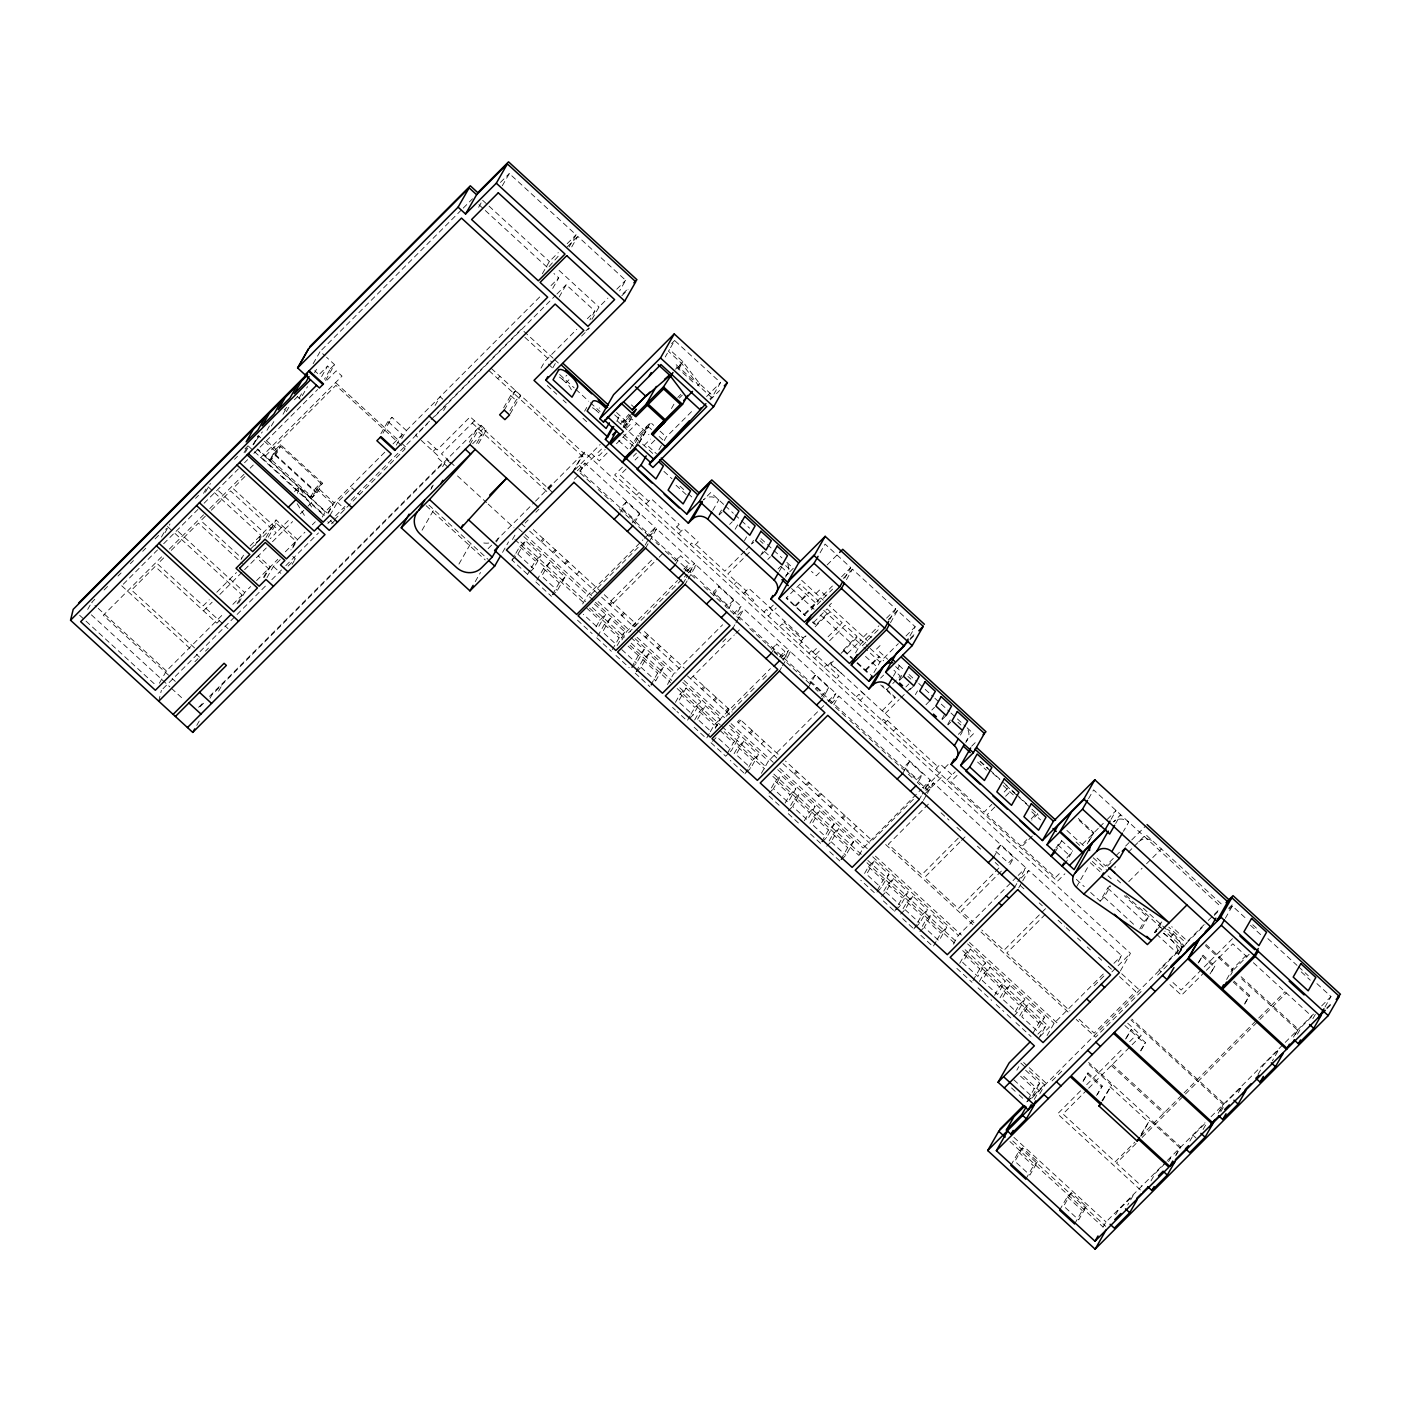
<?xml version="1.0" encoding="UTF-8"?>
<svg xmlns="http://www.w3.org/2000/svg" width="1411" height="1411" viewBox="0 0 1411 1411"><rect width="100%" height="100%" fill="white"/><g stroke="black" fill="none" stroke-linecap="round" stroke-linejoin="round"><path stroke-width="0.75" stroke-dasharray="5 3.75" d="M158.737 701.196L161.383 690.314M297.492 493.286L299.079 486.971L310.367 497.325L315.464 492.227L275.427 455.488L270.083 461.044M87.676 609.429L90.692 604.173M161.418 537.044L166.445 528.278M164.981 532.741L169.99 523.975M203.554 493.339L207.576 486.319L212.408 490.763M205.442 492.192L210.451 483.426M244.015 452.79L248.036 445.788L252.904 450.25M245.373 452.314L249.535 445.047M253.01 444.677L258.213 435.576L262.94 439.915M253.469 444.818L258.478 436.052M256.326 440.214L262.34 431.872M266.996 430.302L271.124 423.071M271.318 425.963L274.422 420.549M283.029 414.234L287.156 407.021L284.228 409.948M313.154 363.703L320.191 351.427L324.971 355.837M286.31 411.695L289.414 406.297M299.061 398.167L302.148 392.752M314.547 372.804L316.558 369.294M302.342 395.644L307.51 386.614M311.055 498.665L316.999 492.704L322.466 483.162L280.524 444.659L275.868 449.333L270.401 458.892L312.342 497.377L320.667 483.126L280.63 446.387L275.551 451.485L270.348 460.586L257.737 449.015M269.113 460.162L275.057 454.219L280.524 444.659M275.163 455.947L280.63 446.387M321.585 376.578L327.599 366.066L330.474 368.694L324.459 379.224M325.518 380.406L334.548 364.62L326.576 357.3M159.355 683.241L166.392 670.966L223.591 613.662M241.052 559.514L244.068 554.258M254.827 545.74L260.841 535.21L214.031 492.245M258.707 541.083L263.734 532.317L276.08 519.953L297.492 539.619L291.477 550.131M266.044 537.485L276.08 519.953M268.302 537.221L276.344 523.199L295.922 541.189L290.913 549.955M237.119 603.837L242.145 595.072L173.941 532.476M238.653 603.044L244.685 592.532L250.647 586.553M263.487 577.434L268.496 568.668L256.255 557.433M264.192 577.469L270.224 566.94L258.16 555.881M310.367 497.325L315.57 488.224L320.667 483.126M311.637 496.055L310.103 497.783M478.629 207.276L481.627 202.002M267.014 577.575L273.381 566.481L280.63 559.215M502.281 185.793L509.318 173.535L576.058 234.79L569.039 247.066M209.992 698.269L212.003 694.759L480.992 425.258L486.248 430.108L477.218 445.876M196.746 725.377L199.762 720.121M218.582 691.143L222.603 684.141M292.165 564.347L294.282 560.661M322.255 517.043L325.271 511.787L332.908 504.133L315.57 488.224M327.881 512.899L332.908 504.133M328.146 513.392L334.178 502.863L385.274 451.679M329.998 515.262L337.423 502.316L351.921 487.783L359.399 494.644M380.899 433.706L387.937 421.43L391.993 417.356L406.368 430.549L401.341 439.315M382.963 433.142L391.993 417.356M396.262 445.135L402.294 434.623L387.937 421.43M435.099 405.486L440.126 396.72L444.606 400.83M443.583 410.583L447.604 403.564M542.353 273.787L549.373 261.511L558.28 252.604M549.091 266.608L559.991 254.192M442.613 466.706L446.634 459.686L450.585 463.319M430.761 489.441L434.782 482.421M571.755 246.89L577.787 236.378L625.655 280.313L619.641 290.842M552.689 288.426L558.721 277.896L553.923 273.505M469.299 442.207L476.318 429.949L481.592 434.782L475.56 445.294M469.951 444.553L480.992 425.258M422.065 530.219L434.729 508.119M559.162 297.033L566.181 284.757L594.913 311.125L589.886 319.891M503.656 407.797L510.676 395.521L515.35 390.847L520.606 395.68L509.565 414.957M504.291 410.125L515.35 390.847M509.918 410.866L515.95 400.354L520.606 395.68M541.013 368.112L545.034 361.093L576.782 329.292M552.812 367.865L555.828 362.609M591.95 319.327L598.987 307.051L607.876 298.144M458.928 564.065L470.533 543.799M496.39 541.93L498.506 538.244A17.955 16.421 29.8 0 1 495.085 540.924M475.225 581.667L480.498 572.46M502.563 552.371L508.595 541.842M584.613 411.183L586.764 407.409M512.44 539.478L516.461 532.476M515.862 553.341L519.707 546.621L525.562 540.748L541.171 555.087L533.464 568.527L527.608 574.4L511.999 560.061L514.892 555.017M511.999 560.061L517.855 554.206L525.562 540.748M572.284 472.544L583.325 453.248M573.395 471.433L584.436 452.155L1130.458 953.342L1119.399 972.62M579.956 471.838L584.983 463.073L655.215 527.538L650.206 536.303M527.608 574.4L530.501 569.356M531.471 567.663L535.316 560.943L541.171 555.087M616.783 421.236L618.794 417.727L615.619 414.816M620.54 423.9L629.041 414.146M632.939 412.453L621.687 424.958L616.413 420.108L618.794 417.727M623.309 426.193L629.659 415.099M624.473 427.233L630.823 416.157M536.833 580.291L543.57 568.527L549.426 562.654L565.035 576.976L557.327 590.433L552.936 594.842M665.234 356.965L667.403 353.191M670.56 347.67L674.652 340.51L720.51 382.593L711.85 397.726L698.445 385.415L681.883 363.597L668.479 351.286L669.537 349.452L682.942 361.763L699.503 383.58L712.908 395.891L709.927 398.872M625.567 427.709L631.916 416.615M549.426 562.654L541.718 576.111L557.327 590.433M630.117 448.716L637.79 435.329L650.612 422.489L653.752 425.364M639.007 443.407L648.531 426.775L638.954 436.369L633.292 446.264L619.288 433.424M678.638 369.259L682.942 361.763L675.516 369.206M635.744 446.052L647.384 425.716L651.565 429.561M638.971 442.825L650.612 422.489M552.442 594.613L559.179 582.849L565.035 576.976M671.442 408.537L674.617 402.999M620.558 512.105L626.431 501.857L639.606 513.939L634.703 522.493M658.902 449.844L663.135 442.454M664.193 440.602L666.309 436.899L694.194 408.978M698.445 385.415L699.503 383.58L696.523 386.561M582.672 603.961L587.699 595.195L642.94 539.849M632.216 522.811L639.606 513.939M595.989 626.907L599.851 620.17L605.707 614.314L593.96 603.538M605.707 614.314L597.999 627.772L583.325 614.296M645.18 545.069L649.201 538.067M645.568 548.103L648.584 542.847M649.589 541.101L656.609 528.825L694.459 563.553L686.434 577.593M597.682 636.132L604.419 624.367L610.275 618.512L624.95 631.987L617.242 645.427L602.568 631.952L610.275 618.512M612.356 649.607L619.094 637.843L624.95 631.987M621.916 639.977L626.943 631.211L677.58 580.468M675.234 564.911L680.508 555.687L689.238 563.695L683.947 572.919M712.767 510.429L718.781 499.9A11.165 10.212 29.8 0 0 705.482 498.259M631.599 667.28L638.336 655.515L644.192 649.642L630.982 637.525M718.993 514.38L723.279 506.919M632.093 667.491L636.484 663.099L644.192 649.642M683.418 582.849L685.429 579.339M685.111 584.419L687.122 580.909M688.127 579.145L696.17 565.123L741.04 606.307L736.013 615.073M636.167 671.477L642.905 659.695L648.76 653.84L663.435 667.315L655.745 680.772L651.353 685.164M636.661 671.689L641.053 667.297L648.76 653.84M735.166 529.231L739.452 521.753M650.841 684.952L657.597 673.17L663.435 667.315M744.461 540.589L746.595 536.85M713.913 595.177L718.816 586.588L733.579 600.134L728.658 608.723M667.491 684.476L673.506 673.964L722.626 624.773M751.34 544.064L753.492 540.342M675.41 702.361L680.225 693.947L686.063 688.074L700.756 701.549L693.048 715.007L688.656 719.416M760.635 555.44L762.769 551.701M686.063 688.074L678.374 701.532L693.048 715.007M732.856 628.23L734.866 624.738M735.872 622.974L743.914 608.952L788.82 650.189L783.07 660.242M690.085 715.836L687.192 720.88L676.91 711.444M691.037 714.142L694.9 707.422L700.756 701.549M779.225 571.42L782.223 566.164M694.653 720.016L699.468 711.62L705.324 705.747L719.998 719.222L715.183 727.635M697.616 719.204L705.324 705.747M785.539 577.081L787.55 573.571M709.327 733.491L706.435 738.535L691.76 725.06M710.297 731.815L714.142 725.095L719.998 719.222M715.289 728.358L721.303 717.829L770.406 668.638M820.056 552.83L825.082 544.064L850.745 567.61L844.713 578.14M771.394 653.17L776.667 643.945L784.851 651.459L781.676 656.979M727.617 752.839L733.385 742.75L739.241 736.895L728.976 727.459M811.519 609.905L815.54 602.885L796.298 585.212M711.003 742.733L725.695 756.208L731.533 750.352L739.241 736.895M779.489 671.036L781.5 667.526M782.505 665.78L790.548 651.759L835.929 693.418L830.903 702.184M734.108 753.668L737.953 746.948L743.809 741.075L758.483 754.55L750.793 768.007L744.937 773.881L730.263 760.406M743.809 741.075L736.101 754.532L750.793 768.007M846.441 579.709L852.473 569.197L895.756 608.935L889.724 619.447M744.937 773.881L747.83 768.836M748.782 767.143L752.645 760.423L758.483 754.55M808.45 687.192L815.311 675.216L828.839 687.651L821.978 699.609M761.376 773.334L768.413 761.076L826.723 702.643M821.449 696.505L828.839 687.651M771.411 787.92L775.274 781.2L781.112 775.327L795.804 788.802L788.096 802.259L773.422 788.784L781.112 775.327M855.525 652.958L860.551 644.192L878.912 625.796M833.778 704.83L838.804 696.064L930.343 780.089L922.318 794.111M785.133 803.071L789.948 794.658L795.804 788.802M890.447 622.78L897.467 610.504L915.192 626.766L909.16 637.296M790.654 805.593L794.516 798.855L800.372 793L815.047 806.475L807.339 819.914L792.665 806.439L800.372 793M873.956 672.553L879.988 662.041L898.348 643.645M804.376 820.743L809.191 812.33L815.047 806.475M893.357 676.186L899.389 665.675A11.165 10.212 29.8 0 0 898.243 664.775M809.914 823.248L813.759 816.528L819.615 810.655L834.289 824.13L826.581 837.587L822.19 841.979M819.615 810.655L811.907 824.112L826.581 837.587M899.213 679.802L903.481 672.324M821.696 841.767L828.433 830.003L834.289 824.13M829.157 840.921L833.001 834.201L838.857 828.328L853.532 841.803L845.842 855.26L841.45 859.652M826.758 846.177L831.15 841.785L838.857 828.328M915.386 694.635L917.52 690.914M840.938 859.44L847.694 847.658L853.532 841.803M902.599 773.616L909.442 761.64L922.759 773.845L917.855 782.399M859.193 855.101L863.215 848.082L921.189 789.349M941.913 718.993L946.181 711.532M947.733 724.337L950.943 718.728M864.573 873.427L868.435 866.707L874.273 860.833L888.965 874.309L881.258 887.766L875.402 893.639L860.728 880.164M874.273 860.833L866.583 874.291L881.258 887.766M919.302 799.367L921.312 795.857M960.432 735.096L962.443 731.586M923.358 800.425L926.374 795.151M927.38 793.405L933.394 782.893L1025.85 867.747L1017.825 881.769M877.325 890.27L883.11 880.182L888.965 874.309M965.759 742.503L967.752 738.994M883.815 891.099L887.678 884.38L893.533 878.506L908.208 891.981L900.5 905.439L894.645 911.294L881.434 899.177M881.434 896.355L885.826 891.964L893.533 878.506M894.645 911.294L897.537 906.25M898.507 904.574L902.352 897.855L908.208 891.981M903.075 908.772L906.92 902.035L912.776 896.179L927.45 909.654L919.743 923.094L913.905 928.967L900.694 916.833M900.677 914.028L905.068 909.636L912.776 896.179M913.905 928.967L916.78 923.923M917.75 922.247L921.595 915.51L927.45 909.654M922.283 926.392L926.127 919.672L931.983 913.799L946.71 927.309L939.003 940.767L924.276 927.256L931.983 913.799M936.04 941.596L933.147 946.64L919.901 934.47M936.992 939.902L940.855 933.182L946.71 927.309M993.679 857.218L1000.54 845.242L1013.892 857.5L1008.988 866.037M953.307 944.171L958.334 935.405L1016.643 876.972M959.727 963.325L964.542 954.93L970.398 949.056L985.566 962.99L977.858 976.447L962.69 962.514L970.398 949.056M1014.809 887.043L1016.82 883.533M1018.689 887.925L1021.705 882.651M1022.71 880.905L1028.725 870.393L1121.604 955.653L1116.595 964.418M972.973 980.627L979.71 968.863L985.566 962.99M979.41 981.403L984.225 972.99L990.081 967.135L1005.249 981.068L997.559 994.526L982.373 980.592L990.081 967.135M1055.816 847.993L1061.689 840.709L1072.677 850.798L1066.099 862.297M1055.111 852.209L1061.689 840.709M1088.569 798.644L1093.596 789.878L1220.303 906.179M1066.804 858.082L1072.677 850.798M994.596 995.337L999.411 986.924L1005.249 981.068M1087.246 843.901L1093.278 833.39L1077.193 818.627M1088.851 841.556L1093.86 832.79L1077.792 818.045M1000.064 997.789L1003.909 991.069L1009.765 985.195L1024.95 999.129L1017.243 1012.587L1011.387 1018.46L1005.32 1012.886M1009.765 985.195L1002.057 998.653L1017.243 1012.587M1111.074 819.297L1116.083 810.531L1105.713 820.92M1076.311 887.219L1088.975 865.102M1115.66 823.513L1120.687 814.747L1113.561 821.89A10.971 10.036 29.8 0 1 1128.729 822.137L1123.456 831.344M1015.232 1011.722L1019.095 1005.002L1024.95 999.129M1019.747 1015.867L1023.61 1009.147L1029.448 1003.274L1044.634 1017.208L1036.926 1030.665L1021.758 1016.731L1029.448 1003.274M1090.615 892.457L1100.121 901.188L1107.635 888.083L1111.621 884.08M1100.121 901.188L1104.107 897.184L1110.545 885.949M1032.993 1033.152L1038.778 1023.063L1044.634 1017.208M1016.837 1070.155L1018.848 1066.645M1038.39 1038.849L1045.428 1026.573L962.672 950.626M1047.068 1035.568L1054.088 1023.292L1104.725 972.549M1027.79 1099.998L1034.228 1088.728L1039.748 1083.207L1023.063 1067.898M1026.714 1101.868L1032.094 1096.576L1039.748 1083.207M1034.263 1099.398L1039.272 1090.632L1023.398 1076.064M1039.766 1093.878L1044.793 1085.112L1027.243 1068.991M1139.806 929.038L1144.109 921.559L1148.095 917.556L1124.302 895.72M1141.658 928.791L1148.095 917.556M1010.823 1165.38L1018.477 1152.011L1022.552 1147.937L1037.526 1161.694L1029.871 1175.063L1014.897 1161.306L1022.552 1147.937M1155.38 932.054A15.151 5.961 44.9 0 0 1154.868 932.671L1158.449 925.299L1162.435 921.295L1156.42 931.807M1025.797 1179.137L1033.452 1165.768L1037.526 1161.694M1083.207 1080.667L1088.004 1072.924L1102.273 1086.029L1097.335 1094.636M1083.066 1081.532L1088.004 1072.924M1125.484 1039.043L1131.269 1029.554L1145.538 1042.658L1140.599 1051.301M1126.331 1038.196L1131.269 1029.554M1096.488 1095.5L1102.273 1086.029M1156.491 934.153L1178.379 954.259L1182.383 947.257L1164.833 931.154M1178.379 954.259L1186.369 943.271L1168.819 927.15M1101.991 1100.739L1111.568 1085.165L1087.652 1063.224M1102.52 1100.95L1111.568 1085.165M1140.741 1050.419L1145.538 1042.658M1198.115 963.007L1202.966 955.176L1214.871 966.112L1210.867 973.079M1198.962 962.161L1202.966 955.176M1225.33 918.279L1232.367 906.021L1246.477 918.967M1059.608 1210.179L1067.28 1196.81L1071.337 1192.736L1086.329 1206.476L1078.674 1219.862L1063.682 1206.105L1071.337 1192.736M1210.021 973.943L1214.871 966.112M1074.6 1223.937L1082.255 1210.567L1086.329 1206.476M1226.618 979.481L1232.65 968.969L1246.636 954.947M1230.586 975.107L1232.597 971.597M1141.199 1134.074L1149.771 1120.246L1179.913 1147.901L1175.892 1154.921M1140.741 1136.031L1149.771 1120.246M1103.014 1227.2L1106.03 1221.926L1166.068 1161.782M1115.572 1214.73L1117.759 1210.903L1133.156 1195.487L1127.689 1205.029M1244.819 1003.239L1249.635 995.443L1234.025 981.121M1244.661 1004.121L1249.635 995.443M1150.988 1180.884L1155.362 1173.246L1166.139 1162.452M1168.573 1161.641L1170.76 1157.814L1167.673 1160.9M1175.733 1155.821L1180.76 1147.055L1088.604 1062.465M1189.861 1141.111L1193.159 1135.379L1205.47 1123.05M1203.072 1129.505L1206.352 1123.773M1218.152 1113.332L1223.178 1104.566L1131.005 1019.977M1220.004 1110.722L1224.025 1103.719L1131.869 1019.112M1220.727 1111.833L1224.007 1106.101M1238.311 1092.59L1241.592 1086.858L1226.194 1102.273M1258.048 1074.424L1263.515 1064.882L1278.913 1049.449L1272.352 1060.913M1293.464 1037.138L1297.485 1030.118L1239.281 976.694M1295.316 1034.528L1298.332 1029.272L1240.075 975.795M1297.432 1034.157L1301.806 1026.52L1314.117 1014.192M1312.83 1018.742L1316.11 1013.01M1324.964 1007.066L1330.996 996.554L1316.428 983.185M922.723 787.814L930.343 780.089M925.775 790.619L933.394 782.893M1128.324 852.244L1132.751 847.764M1134.232 846.283L1145.803 834.659L1221.52 904.134M733.579 600.134L728.129 605.619L713.384 592.038L718.816 586.588M321.743 349.875L461.644 209.71M463.214 208.14L472.526 198.792M500.429 182.442L509.318 173.535M94.784 599.305L91.697 602.409L96.565 606.889M104.061 590.027L108.7 585.371M117.977 576.076L121.064 572.989M130.341 563.695L133.445 560.59M142.723 551.295L145.809 548.209M155.087 538.914L159.725 534.258M195.547 498.365L198.545 495.349M234.508 459.333L237.507 456.317M245.038 448.786L248.036 445.788M319.856 373.809L327.599 366.066M294.405 399.754L297.333 396.826M330.474 368.694L334.548 364.62M123.286 584.225L157.485 549.955M163.694 543.729L197.893 509.459M204.119 503.233L238.318 468.981M244.544 462.737L247.648 459.633M253.857 453.39L317.598 389.542M326.929 380.194L336.259 370.846L342.009 376.12L259.465 458.822M161.63 556.834L103.303 615.284L170.502 676.963M169.408 549.055L203.554 514.821M209.78 508.595L243.944 474.378M250.153 468.152L253.257 465.048M163.641 557.945L157.609 563.994L203.184 605.83L209.234 599.781M171.207 550.378L198.404 523.111L242.41 563.518M205.318 516.197L200.873 520.659L241.722 558.156M211.262 510.235L230.557 490.905L276.133 532.741L270.189 538.702M244.932 476.512L233.009 488.435L278.602 530.289L290.507 518.348M294.493 491.557L299.079 486.971L311.602 507.025M250.135 545.934L260.841 535.21M250.629 548.967L276.344 523.199M322.466 483.162L317.81 487.836L334.178 502.863M216.783 592.214L236.431 572.531M567.169 243.697L576.058 234.79M203.501 610.84L212.144 602.18M219.887 594.437L243.08 571.19M244.632 569.638L266.291 547.944M272.482 541.736L292.588 521.594M300.314 513.851L306.504 507.643M308.057 506.09L313.612 500.535M567.416 246.766L577.787 236.378M232.868 604.367L242.145 595.072M256.59 580.591L277.773 559.373M285.339 551.789L304.917 532.176M312.342 524.751L315.306 521.77M392.999 443.918L402.294 434.623M406.368 430.549L541.771 294.881M551.013 285.622L558.721 277.896M219.358 620.681L216.906 623.151L155.139 566.464L131.558 590.08L194.577 647.931M429.561 421.131L415.557 435.17L418.414 437.798M431.113 419.561L521.417 329.098L553.094 358.182M162.935 688.762L265.603 585.9M271.829 579.674L284.264 567.204M285.833 565.652L318.498 532.917M327.828 523.569L334.054 517.343M335.606 515.773L344.937 506.426M351.163 500.2L427.374 423.829M435.152 416.033L555.405 295.569M556.939 294.017L566.181 284.757M288.091 566.076L295.358 558.809L292.359 556.057M334.478 519.689L405.151 448.91L335.906 385.362L265.25 456.141L327.017 512.846M335.024 520.271L330.791 524.522L327.793 521.77M194.947 661.688L197.963 658.672M205.477 651.141L208.475 648.143M497.713 378.589L499.953 376.331M433.177 451.344L435.805 448.698M474.484 420.795L441.449 453.883L448.963 460.797M198.616 707.299L203.272 702.625M209.498 696.381L442.895 462.543M200.009 706.77L204.507 702.272M587.346 318.692L594.913 311.125M616.766 289.237L625.655 280.313M480.851 430.955L483.109 428.697M472.685 443.707L486.248 430.108M585.882 330.879L588.969 327.775M623.027 293.664L627.666 289.008M581.597 336.047L589.339 328.304M621.845 295.728L628.036 289.537M559.426 377.072A10.547 4.145 44.9 0 1 562.548 379.506L566.869 375.167M571.349 389.806A10.547 4.145 44.9 0 0 566.058 382.716L568.933 379.824M592.479 407.744A10.547 4.145 44.9 0 1 596.641 410.795L599.516 407.902M671.565 343.614L674.652 340.51M547.644 487.941L551.895 483.691M488.118 548.65L494.044 542.706M495.543 541.207L533.975 502.704M535.527 501.152L584.436 452.155M548.791 489L552.018 485.772M574.824 469.898L600.186 444.5M624.667 419.967L622.551 422.101L614.438 414.658M677.421 368.059L681.883 363.597M525.139 523.04L528.208 519.953M535.88 512.264L538.949 509.195M577.311 470.763L584.983 463.073M594.313 456.264L579.886 470.71L928.244 790.477M601.492 449.068L596.853 453.725L599.005 455.7L605.143 449.545M623.098 427.427L631.634 418.873L648.919 434.729M574.295 479.264L578.88 474.678M626.643 428.009L631.246 423.406L629.094 421.413M607.118 453.09L599.34 460.886L591.244 453.46M616.448 443.742L636.661 423.494M677.791 397.443L680.843 394.392M679.361 398.078L682.254 395.186M540.695 541.242L543.235 538.685M541.648 542.124L544.187 539.566M622.427 467.147L614.649 474.943L1057.386 881.328L1064.899 873.797M633.31 456.247L636.432 453.125M644.21 445.347L650.418 439.103M626.078 469.016L620.064 475.031L648.654 501.275M635.073 460.004L638.072 456.988M654.845 440.179L648.566 446.476L656.45 453.707M706.576 396.562L720.51 382.593M552.653 552.23L555.211 549.673M553.623 553.112L556.163 550.555M710.262 399.842L719.592 390.494M564.629 563.218L567.169 560.661M626.431 501.857L620.999 507.29L634.174 519.389M565.582 564.083L568.122 561.543M636.537 495.032L639.077 492.474M646.115 503.815L651.194 498.718L679.167 524.381L674.07 529.478M576.605 574.206L579.145 571.649M645.18 532.6L646.203 531.577M644.474 538.296L655.215 527.538M638.195 547.274L589.092 596.483L593.819 600.821M648.937 536.515L656.609 528.825M659.607 543.888L658.584 544.911L654.122 540.801M610.981 600.874L652.199 559.567M678.673 533.693L683.753 528.596L698.216 541.877L694.406 545.704L691.531 543.059L690.261 544.329M609.146 604.084L611.704 601.527L532.229 528.578M610.116 604.966L612.656 602.409L636.59 624.385L634.05 626.943L601.28 596.871M613.379 603.079L657.649 558.703M659.184 557.186L663.77 552.583M719.275 514.909L721.938 512.228M621.122 615.073L623.662 612.515M675.075 561.119L680.508 555.687M622.075 615.954L624.632 613.397M683.806 569.127L689.238 563.695M729.61 524.398L732.291 521.735M686.787 571.243L694.459 563.553M633.098 626.061L635.638 623.503M628.636 632.781L686.963 574.348M688.497 572.813L696.17 565.123M645.056 637.049L647.614 634.491M646.026 637.931L648.566 635.373M744.585 551.313L724.778 571.138L695.676 544.417M746.102 549.779L753.721 542.159M749.417 552.354L727.847 573.96L746.225 590.839M657.032 648.037L659.572 645.48M657.985 648.901L660.542 646.361M761.958 554.1L764.639 551.419M734.108 584.595L736.665 582.038M767.796 559.444L770.459 556.763M669.008 659.025L671.548 656.468M725.924 604.755L724.901 605.778L742.609 622.039M743.685 593.378L748.782 588.281L803.459 638.477M733.367 613.997L741.04 606.307M778.131 568.95L780.812 566.27M737.777 615.108L743.914 608.952M752.504 601.474L753.774 600.186L744.955 592.109M738.306 618.071L739.329 617.066M722.767 641.917L725.818 638.866M690.543 678.797L734.32 634.932M735.854 633.416L740.422 628.83M763.986 612.021L766.526 609.464L770.847 613.415L768.289 615.972M769.083 606.924L772.875 611.386L776.209 608.035M770.318 608.053L773.299 605.09M701.567 688.903L704.107 686.346M702.519 689.785L705.059 687.228M819.385 572.69L816.264 575.811L811.448 571.384M827.163 564.894L838.063 553.976M795.24 605.531L808.732 592.02M795.804 606.06L809.297 592.532M779.701 626.431L782.241 623.874L839.016 676.01L836.476 678.55M784.781 621.334L783.934 622.18L802.612 639.324M816.034 593.52L819.509 590.027L826.811 596.712M713.525 699.891L716.082 697.334M714.495 700.773L717.035 698.216M804.429 613.961L832.384 586.024M841.556 576.817L850.745 567.61M805.011 614.49L818.486 600.98L800.108 584.101L786.103 598.123L805.222 615.655L786.615 597.611M771.235 649.377L776.667 643.945M817.269 604.472L832.578 589.128M843.284 578.404L852.473 569.197M831.467 603.238L829.157 605.548L867.818 641.035M725.501 710.879L728.041 708.322M779.419 656.891L784.851 651.459M813.618 622.41L827.111 608.882L829.597 611.175L815.611 625.196L812.401 622.251M726.453 711.761L728.993 709.204M781.147 657.879L788.82 650.189M802.877 637.948L805.998 635.92L800.901 641.017M815.135 626.766L830.179 611.704L842.138 622.692L826.74 638.125M726.083 716.329L736.824 705.571M738.359 704.036L749.1 693.277M750.634 691.725L756.772 685.587M762.928 679.432L769.066 673.276M782.876 659.448L790.548 651.759M799.314 644.457L801.871 641.899M712.467 741.269L716.859 736.877L731.533 750.352M738.429 722.749L740.969 720.192M808.891 653.24L811.448 650.683M812.877 652.005L817.498 647.384M815.752 654.651L821.907 648.478M829.615 640.753L845.013 625.32L856.988 636.308L841.944 651.371M814.641 658.514L817.181 655.956M749.435 732.856L751.975 730.298M750.387 733.72L752.945 731.18M815.311 675.216L809.879 680.649L823.407 693.083M824.218 667.297L826.758 664.757M827.728 665.639L832.807 660.524M833.39 661.053L830.85 663.611L890.024 717.934L884.926 723.032M841.027 653.416L857.571 636.837L868.188 646.591M863.444 637.014L866.918 633.539L871.293 637.543M847.517 653.522L861.01 640.012M816.405 687.81L815.382 688.833L831.661 703.772M886.567 618.124L895.756 608.935M761.411 743.844L763.951 741.286M862.262 645.779L880.64 627.384M888.295 619.711L897.467 610.504M841.573 673.453L829.756 663.593M880.041 645.585L876.548 649.06L887.678 659.272M828.257 701.108L835.929 693.418M828.786 701.144L829.809 700.121M831.132 703.736L838.804 696.064M865.331 669.872L878.824 656.344M865.913 670.384L879.388 656.873M906.003 635.973L915.192 626.766M910.412 638.301L915.069 633.627M909.954 639.642L915.862 633.733M856.389 696.84L858.946 694.283L862.774 697.81L860.216 700.35M861.486 691.743L865.313 695.253M880.587 678.109L883.586 675.111M769.03 793.176L773.422 788.784M793.97 773.722L796.51 771.164M794.922 774.604L797.462 772.046M886.778 689.556L891.276 685.04M892.775 683.541L900.271 676.045L893.957 670.243M899.477 680.331L903.499 676.31M805.928 784.71L808.485 782.153M806.898 785.592L809.438 783.034M882.175 710.721L895.403 697.457L882.616 685.728M905.897 686.945L908.896 683.947M885.226 713.543L899.177 699.574M900.729 698.022L911.577 687.157M788.273 810.849L792.665 806.439M909.83 689.82L913.834 685.817M882.157 720.474L883.427 719.204L886.196 721.762M817.904 795.698L820.444 793.141M818.856 796.58L821.414 794.023M893.551 730.933L896.091 728.393M926.004 704.671L930.008 700.65M829.88 806.686L832.419 804.129M830.832 807.568L833.372 805.011M931.824 710.015L934.505 707.334M841.838 817.674L844.395 815.117M842.808 818.539L845.348 815.999M942.178 719.522L946.181 715.5M909.442 761.64L904.028 767.073L917.326 779.278L922.759 773.845M947.998 724.866L950.679 722.185M904.98 769.118L903.957 770.141L849.828 720.439M853.814 828.663L856.354 826.105M958.351 734.355L962.355 730.351M918.385 781.429L917.362 782.452L924.064 788.59M913.376 799.296L872.157 840.603L785.504 761.058M925.087 787.585L940.537 772.117L936.322 768.237L940.379 764.162L952.072 774.886M944.594 768.025L949.233 763.386M971.668 746.207L975.918 741.957M925.281 793.458L942.671 776.032M946.975 779.983L955.159 771.799M928.385 804.129L888.348 844.237L921.683 874.82L960.168 836.264M957.046 775.415L950.873 781.606L984.102 812.101L991.81 804.376M1004.156 792.012L1008.777 787.373L1002.463 781.553M959.956 841.979L924.558 877.466L958.439 908.578L993.855 873.109M961.491 840.445L966.112 835.823M994.773 807.092L987.065 814.817L1020.77 845.771L1026.838 839.686M1005.584 796.28L1011.758 790.089L1014.879 792.982M1000.54 845.242L995.108 850.692L1008.459 862.932L1013.892 857.5M1031.212 818.768L1036.838 813.124L1037.79 814.006L1031.758 820.038M919.884 931.666L924.276 927.256M995.39 871.557L1000.011 866.936L995.178 862.491M1032.341 836.017L1021.723 846.653L1055.446 877.589L1061.601 871.398M1001.351 871.116L961.314 911.206L973.943 922.794M1018.178 875.437L1025.85 867.747M1021.053 878.083L1028.725 870.393M1098.305 828.345L1080.544 846.141L1075.729 841.714M1099.786 826.864L1104.231 822.401M1045.498 908.684L1003.927 950.326L981.844 930.043M1045.286 914.399L1006.801 952.972L1069.873 1010.858M1119.47 852.226L1105.677 866.037L1095.977 857.147M1125.608 846.071L1130.193 841.467M1131.728 839.933L1145.538 826.105M1107.423 866.125L1111.868 861.68M1128.782 881.575L1142.099 868.241M1146.543 863.779L1161.376 848.928M1037.861 1034.157L1045.428 1026.573M1040.189 1036.344L1049.414 1027.085L963.501 948.227M1113.932 963.325L1121.604 955.653M1094.16 985.778L1105.818 974.101M1111.921 971.897L1130.458 953.342M1154.445 932.283L1158.431 928.297L1156.191 931.348M1173.441 933.959A15.133 5.961 44.9 0 1 1181.501 949.462L1177.515 953.448A15.133 5.961 44.9 0 0 1169.454 937.945L1173.441 933.959A15.151 5.961 44.9 0 0 1167.338 929.338M1027.543 1101.497L1045.974 1083.048L1023.628 1062.536M1203.848 924.875L1187.551 941.208L1171.73 926.674M1208.292 920.431L1218.645 910.042M1031.776 1098.164L1204.906 924.699M1214.183 915.404L1218.822 910.748M1052.059 1080.914L1063.294 1069.644M1157.602 975.16L1169.384 963.36M1228.593 908.349L1233.249 903.693M1229.246 909.125L1232.367 906.021M1080.579 1090.826L1057.562 1113.879L1141.27 1190.725M1086.699 1084.689L1123.509 1047.809M1129.647 1041.671L1135.784 1035.515M1232.473 938.632L1181.166 990.046L1171.447 981.139M1087.158 1089.751L1062.977 1113.967L1115.166 1161.87L1134.814 1142.187M1088.675 1088.234L1130.564 1046.256M1132.081 1044.74L1141.199 1035.603L1127.195 1022.746M1204.818 971.862L1181.483 995.249L1167.479 982.391M1206.37 970.309L1232.808 943.818L1247.042 956.887M1233.602 969.851L1249.158 954.277M1140.864 1136.137L1257.201 1019.571M1258.735 1018.037L1284.998 991.721M1136.12 1143.457L1116.507 1163.105L1141.799 1186.298M1142.152 1137.425L1183.917 1095.553M1185.469 1094.019L1258.383 1020.964M1259.935 1019.412L1286.338 992.956M1167.602 1160.248L1204.994 1122.768M1211.061 1116.701L1313.888 1013.68M1321.666 1005.902L1330.996 996.554M1326.869 1007.877L1331.384 1003.344M1326.834 1008.777L1331.49 1004.103M676.186 364.708L695.235 382.187M676.31 366.789L693.066 382.152M482.633 200.256L549.373 261.511M559.091 270.418L598.987 307.051M478.911 204.666L483.708 209.057M485.296 210.521L547.539 267.649M1252.756 924.734L1259.035 930.484M1267.872 938.615L1297.009 965.353M1298.631 966.835L1308.332 975.759M1250.499 925.299L1260.993 934.929M1301.277 971.914L1310.272 980.169M1253.374 962.69L1311.613 1016.167M631.44 404.904L636.149 409.225M660.031 431.131L666.309 436.899M659.149 436.51L665.216 442.084M1205.982 944.488L1232.65 968.969M1205.329 945.529L1232.808 970.75M723.649 504.362L710.738 492.527L703.366 499.917A11.165 10.212 29.8 0 1 704.354 499.018M725.272 505.861L733.367 513.304M734.99 514.786L739.858 519.248M741.48 520.73L749.576 528.173M760.935 538.596L765.785 543.059M767.408 544.54L772.276 549.002M773.898 550.484L781.994 557.927M786.844 562.389L793.282 568.28L785.909 575.688A11.165 10.212 29.8 0 0 786.227 561.966M899.389 665.675L902.599 668.638M909.054 674.546L917.115 681.954M918.72 683.435L933.218 696.734M934.84 698.216L939.673 702.66M941.278 704.142L949.338 711.532M950.943 713.014L955.794 717.441M957.399 718.922L965.459 726.33M967.064 727.794L973.502 733.702L966.112 741.092A11.165 10.212 29.8 0 0 967.293 728.552M760.053 540.678L763.016 543.394M907.926 676.398L910.889 679.114M957.928 722.291L960.873 725.007M785.592 565.582L790.407 569.991M801.624 580.274L823.318 600.204M895.615 666.556L901.964 672.377M616.554 412.523L627.736 422.789M765.097 551.966L768.289 554.893M781.077 566.622L789.049 573.96M870.199 648.443L883.709 660.842M622.198 421.007L623.345 422.065M637.79 435.329L638.954 436.369M1233.179 981.968L1248.788 996.289M554.682 359.629L559.426 364.003M1066.91 830.462L1084.671 846.776M1202.119 956.023L1214.024 966.958M623.292 426.422L654.81 455.347M823.671 610.346L860.551 644.192M863.885 647.261L879.988 662.041M1093.19 857.747L1107.688 871.046M1117.336 879.917L1120.563 882.863M524.857 337.3L552.001 362.239M1092.29 861.415L1101.691 870.04M1107.988 875.825L1111.215 878.788M1143.369 908.296L1183.564 945.194L1159.048 969.763L1161.341 971.862M548.279 364.073L553.13 368.536M559.603 374.479L574.171 387.849M575.794 389.33L588.74 401.218M590.362 402.699L600.063 411.624M980.31 761.235L988.211 768.484M989.799 769.947L1000.875 780.107M1016.449 794.411L1027.437 804.482M623.697 434.447L634.968 444.8M663.946 471.397L672.006 478.788M680.049 486.178L686.487 492.086M688.109 493.568L692.942 497.995M791.553 588.528L814.059 609.182M820.496 615.09L859.07 650.506M865.507 656.397L878.365 668.214M979.975 761.481L999.447 779.348M1005.937 785.31L1017.296 795.733M1018.918 797.215L1030.277 807.639M1031.9 809.138L1038.39 815.082M1090.297 862.738L1100.033 871.681M1125.996 895.509L1163.228 929.69M562.548 379.506L566.058 382.716M596.641 410.795L598.97 412.929M676.063 485.296L686.575 494.944M977.594 762.063L986.412 770.159M1003.203 785.574L1013.486 795.028M1031.758 811.784L1040.577 819.879M1163.705 933.13L1182.365 950.256M1107.635 888.083L1144.109 921.559M618.635 440.479L627.772 448.857M1057.703 844.713L1068.691 854.801M812.912 621.74L816.105 624.685M844.078 650.348L852.544 658.126M857.429 662.606L872.368 676.328M843.566 650.859L853.479 659.96M856.918 663.117L868.982 674.193M880.676 684.917L894.891 697.969M547.274 385.538L552.018 389.895M553.606 391.358L556.763 394.251M563.095 400.054L566.252 402.964M582.955 418.291L589.269 424.094M1104.107 897.184L1135.82 926.304M1076.364 879.37L1084.283 886.637M676.61 526.938L681.213 531.153M887.466 720.474L937.839 766.72M491.345 368.43L587.77 456.935M489.088 370.687L585.512 459.192M510.676 395.521L515.95 400.354M579.374 465.348L582.426 468.17M927.627 785.027L930.801 787.92M580.397 473.144L591.738 483.55M598.211 489.494L611.175 501.381M619.27 508.824L637.084 525.174M638.707 526.656L652.623 539.443M665.286 551.066L678.18 562.883M684.617 568.809L697.51 580.626M703.948 586.553L715.236 596.906M716.841 598.387L723.279 604.296M749.805 628.636L765.803 643.328M767.408 644.792L812.189 685.905M835.488 707.299L848.24 718.993M908.437 774.233L914.399 779.701M773.969 651.882L778.061 655.639M1121.745 973.784L1141.111 991.563L1095.571 1037.208L1076.187 1019.412M941.031 812.789L948.968 820.073M956.887 827.357L961.649 831.732M977.417 846.194L980.645 849.157M1020.241 885.508L1024.986 889.847M1039.184 902.881L1042.341 905.791M1058.074 920.219L1064.547 926.163M1066.152 927.644L1071.02 932.107M1077.475 938.033L1080.72 941.014M1087.175 946.94L1090.421 949.92M1098.499 957.346L1101.744 960.309M1108.199 966.253L1111.445 969.216M1119.523 976.641L1135.696 991.474L1094.142 1033.117L1077.969 1018.283M552.442 492.333L470.18 416.827L437.145 449.933L425.364 439.138M472.244 423.035L548.579 493.109M1124.884 1025.532L1144.691 1043.505M885.649 844.519L972.849 924.558M980.927 931.965L1068.109 1012.004M644.457 631.599L684.317 668.179M693.101 676.239L732.15 712.096M778.061 754.232L740.017 719.31L737.477 721.868L776.791 757.954M1193.159 1135.379L1195.946 1137.954M1112.362 1064.511L1164.534 1112.415M521.347 523.481L525.509 527.308M529.672 531.136L598.141 593.978M637.19 629.817L681.319 670.313M687.474 675.975L729.61 714.636M782.946 763.616L869.617 843.161M1111.339 1065.517L1163.528 1113.42M450.462 462.173L454.977 466.318M518.648 528.649L591.615 595.636M598.105 601.597L630.541 631.37M637.031 637.331L675.957 673.047M684.053 680.49L724.601 717.705M731.092 723.667L773.263 762.363M779.736 768.325L867.324 848.699M875.42 856.142L961.385 935.034M969.48 942.477L1057.068 1022.869M421.219 440.373L438.821 456.529L437.622 457.711L448.169 467.376M457.499 475.948L486.548 502.616M488.153 504.097L513.957 527.785M523.851 536.586L587.699 595.195M595.407 602.268L626.943 631.211M635.056 638.654L673.506 673.964M682.801 682.483L721.303 717.829M729.505 725.36L768.413 761.076M777.726 769.63L863.215 848.082M872.721 856.812L958.334 935.405M967.611 943.924L1054.088 1023.292M520.888 541.965L585.741 601.492M592.232 607.435L624.65 637.208M631.14 643.151L671.671 680.349M679.785 687.792L720.315 725.007M721.921 726.489L765.697 766.667M773.81 774.11L861.363 854.466M867.836 860.428L955.388 940.784M514.856 539.566L582.99 602.109M589.481 608.07L621.934 637.86M630.047 645.303L670.613 682.536M677.104 688.497L717.67 725.73M724.16 731.692L764.727 768.924M772.84 776.367L858.823 855.295M866.936 862.756L954.559 943.165M1110.016 1086.717L1148.237 1121.798M519.707 546.621L535.316 560.943M543.57 568.527L559.179 582.849M586.641 608.053L599.851 620.17M604.419 624.367L619.094 637.843M628.071 646.079L638.336 655.515M642.905 659.695L657.597 673.17M680.225 693.947L694.9 707.422M699.468 711.62L714.142 725.095M720.174 730.633L733.385 742.75M737.953 746.948L752.645 760.423M775.274 781.2L789.948 794.658M794.516 798.855L809.191 812.33M813.759 816.528L828.433 830.003M833.001 834.201L847.694 847.658M868.435 866.707L883.11 880.182M887.678 884.38L902.352 897.855M906.92 902.035L921.595 915.51M926.127 919.672L940.855 933.182M964.542 954.93L979.71 968.863M984.225 972.99L999.411 986.924M1003.909 991.069L1019.095 1005.002M1023.61 1009.147L1038.778 1023.063M335.553 382.593L398.59 440.444M401.818 443.407L406.121 447.358M1087.158 1073.771L1101.427 1086.876M517.855 554.206L533.464 568.527M621.81 649.624L636.484 663.099M641.053 667.297L655.745 680.772M699.08 720.545L710.827 731.321M831.15 841.785L845.842 855.26M885.826 891.964L900.5 905.439M905.068 909.636L919.743 923.094M314.688 370.74L317.704 373.509M535.863 581.967L551.472 596.306M577.469 620.152L592.144 633.627M596.712 637.825L611.386 651.3M615.954 655.48L629.165 667.615M635.215 673.153L649.889 686.628M672.518 707.405L675.446 710.103M769.03 795.998L780.777 806.775M788.273 813.653L800.019 824.447M810.461 834.024L820.743 843.461M829.703 851.68L839.986 861.116M956.834 968.387L972.02 982.303M978.035 987.841L991.704 1000.381M996.201 1004.526L1003.803 1011.493M1015.902 1022.587L1031.071 1036.521M428.909 505.085L488.012 559.338M426.122 505.685L485.243 559.938M297.262 396.473L300.278 399.242M1020.858 1063.136L1025.638 1067.527M1020.594 1076.205L1034.228 1088.728M1013.892 1079.874L1032.094 1096.576M1011.546 1087.952L1017.613 1093.525M1019.13 1094.901L1025.197 1100.474M337.423 502.316L344.884 509.177M266.926 441.132L275.868 449.333M264.51 441.361L275.551 451.485M275.057 454.219L316.999 492.704M1013.874 1137.337L1106.03 1221.926M1012.745 1140.97L1105.748 1226.335M257.067 449.192L325.271 511.787M1009.959 1141.57L1102.961 1226.935M1018.477 1152.011L1033.452 1165.768M1067.28 1196.81L1082.255 1210.567M262.781 458.61L308.374 500.446M311.143 503.004L324.548 515.297M330.297 520.571L333.172 523.216M254.527 451.749L322.731 514.345M218.529 490.834L263.734 532.317M273.381 566.481L280.842 573.342M178.121 531.418L244.685 592.532M167.45 526.515L172.318 530.995M205.953 608.388L223.679 624.65M225.107 625.955L227.982 628.6M121.734 585.777L189.885 648.337M196.288 654.21L199.48 657.156M98.188 608.37L166.392 670.966M172.107 678.444L175.299 681.372M91.38 614.843L169.831 686.857M171.436 688.339L182.672 698.639M79.616 615.249L84.413 619.676M86.018 621.14L156.586 685.905M297.139 503.727L306.258 518.313M1138.677 841.785A10.971 10.036 29.8 0 1 1153.845 842.032M1114.884 867.765A10.971 10.036 29.8 0 1 1115.254 866.495M488.788 543.041A17.955 16.421 29.8 0 1 481.927 542.618M431.572 488.047A17.955 16.421 29.8 0 1 432.207 485.984M1163.352 933.324A15.151 5.961 44.9 0 1 1169.454 937.945M1160.054 927.627A15.151 5.961 44.9 0 1 1160.936 927.415"/><path stroke-width="1.5" d="M1004.297 1087.952L1119.399 972.62L573.395 471.433L494.608 550.361L500.552 555.863L494.714 566.058L469.951 590.874L401.253 527.82L429.508 499.529L475.207 449.386L192.743 732.397L70.55 620.24L73.196 609.358L307.598 374.515M298.109 367.442L308.639 348.658L469.14 187.857L476.601 194.718L465.559 213.996L458.099 207.152L469.14 187.857M309.132 370.723L323.507 383.898L319.433 387.99L297.598 367.936L308.639 348.658M309.062 376.561L305.958 381.975L294.246 393.704L301.478 381.076L307.333 375.22M465.559 213.996L496.319 183.201L507.36 163.905L635.761 281.777L624.72 301.072L545.792 380.141L607.753 437.004L605.372 439.385L686.769 514.098L699.486 501.364L710.527 482.068L798.626 562.936L787.585 582.214L699.486 501.364M192.743 732.397L194.736 728.887M401.253 527.82L409.102 514.115M418.908 510.147L424.746 499.953M440.849 483.797L442.86 480.304M462.808 524.91L460.868 528.314L506.567 478.17L489.705 495.067M545.792 380.141L547.803 376.631M469.951 590.874L473.126 585.353M417.462 511.752A17.955 16.421 29.8 0 0 419.949 533.905L456.811 567.751A17.955 16.421 29.8 0 0 481.627 567.716L492.227 557.098L498.065 546.904L468.276 519.548M649.342 464.148L706.77 406.615L660.912 364.514L603.467 422.048L599.834 418.714L613.591 394.692L674.246 333.931L727.37 382.698L713.631 406.721L652.976 467.482L649.342 464.148L650.383 462.314L689.256 420.901M603.467 422.048L621.316 403.387L635.885 416.756L647.332 405.274M606.695 418.82L607.753 416.986L623.45 431.396L610.646 444.236M609.358 422.806L606.113 428.485L587.135 411.06L592.549 401.624A10.547 4.145 44.9 0 1 602.409 405.01L605.901 408.238M620.276 405.222L621.316 403.387M605.372 439.385L612.392 427.127M607.753 437.004L613.767 426.492M609.499 443.177L616.536 430.884L612.55 434.888M649.025 376.42L651.194 372.645M599.834 418.714L660.489 357.953L674.246 333.931M623.345 401.659L632.287 409.878L649.889 392.082M632.975 414.763L636.149 409.225L632.939 412.453M646.644 394.904L632.287 409.878M656.362 386.438L646.185 404.216L665.234 421.695M634.721 415.698L663.487 386.879L672.976 372.522M625.267 457.287L622.251 462.543L635.832 448.945M626.237 458.557L629.253 453.284M651.582 433.953L664.07 420.654L651.582 433.953L666.133 447.322L705.906 403.669M666.204 420.002L652.729 435.011L653.769 433.177M651.97 482.95L636.943 469.157L640.929 465.171L646.22 455.912M659.713 427.216L682.536 404.375L687.616 395.486M652.552 460.921L653.61 459.086L637.913 444.659L625.091 457.499M666.133 447.322L667.174 445.488M701.02 407.779L699.979 409.631L686.575 397.32L670.013 375.502L658.09 364.567M686.769 514.098L697.81 494.82L710.527 482.068M321.779 523.516L329.239 530.36L555.14 304.053L583.872 330.421L533.993 380.388L688.339 523.199L702.025 501.24M688.339 523.199L692.325 519.195L702.361 501.663M692.325 519.195A11.165 10.212 29.8 0 1 707.74 519.195L711.761 512.175M894.556 661.248L891.346 658.284L883.956 665.692L872.915 684.97L868.929 688.974L770.865 598.97L774.868 594.966A11.165 10.212 29.8 0 0 774.198 580.186L778.219 573.183M770.865 598.97L772.875 595.46M774.868 594.966L783.899 579.18M842.72 581.649L839.704 586.905L804.499 622.163L778.837 598.617L789.878 579.321L814.359 554.788M787.585 582.214L814.129 555.617L825.17 536.339L923.235 626.343L912.194 645.621L885.632 672.218L973.361 752.733L960.626 765.485L1042.412 840.55L1083.807 799.067L1094.848 779.789L1227.764 901.788L1216.723 921.083L1083.807 799.067M778.837 598.617L814.041 563.342L818.045 556.34M888.718 621.193L884.697 628.212L849.51 663.487L806.228 623.75L811.237 614.984M806.228 623.75L841.432 588.475L844.431 583.219M908.155 639.042L904.151 646.062L868.947 681.319L851.221 665.057L857.253 654.545M851.221 665.057L886.425 629.8L889.441 624.526M868.947 681.319L871.945 676.063M868.929 688.974L882.633 667.015M885.632 672.218L896.69 652.94L908.49 641.123M872.915 684.97A11.165 10.212 29.8 0 1 888.33 684.952L892.352 677.95M1073.189 876.46L951.085 764.374L955.071 760.388A11.165 10.212 29.8 0 0 954.418 745.608L958.422 738.588M951.085 764.374L954.101 759.118M955.071 760.388L964.119 744.602M960.626 765.485L970.662 747.953M973.361 752.733L984.402 733.455L901.47 657.332M969.745 766.984L977.17 754.021L991.862 767.513L984.437 780.477L969.745 766.984L965.759 770.988L980.451 784.481M1042.412 840.55L1053.453 821.255L1094.848 779.789M1105.924 829.527L1085.147 850.357L1074.106 869.635L1046.997 844.766L1058.038 825.488L1070.773 812.736M1046.997 844.766L1059.732 832.014L1071.355 812.136L1084.706 798.785M1054.881 849.634L1051.107 856.195L1055.111 852.209M1082.819 852.085L1060.314 831.414L1082.537 809.156L1087.564 800.39M1063.982 863.003L1062.113 866.283L1066.099 862.297M1146.755 936.322L1151.394 940.573L1083.824 894.115L1076.311 887.219A10.971 10.036 29.8 0 1 1075.305 872.774L1092.185 843.302A10.971 10.036 29.8 0 0 1089.592 850.48M1110.069 821.043L1105.042 829.809L1069.503 865.419M1075.305 872.774L1096.682 851.362L1108.288 831.097M1114.655 825.259L1109.646 834.024L1082.537 809.156M1096.682 851.362A10.971 10.036 29.8 0 1 1111.85 851.609L1122.398 833.178M1103.525 872.933L1101.585 876.319L1169.155 922.776L1108.993 867.589L1114.672 872.774M1083.824 894.115L1119.364 858.505L1125.202 848.311L1210.867 926.939L987.682 1150.547L1095.112 1249.158L1328.227 1015.603L1339.268 996.325L1231.838 897.713L1227.764 901.788M1031.247 1104.654L1028.231 1109.928L998.071 1082.237L1009.112 1062.942L1030.295 1041.724M987.682 1150.547L998.723 1131.269L1024.263 1105.677M1034.034 1105.448L1026.379 1118.817L1010.981 1134.25L1006.378 1130.035L1014.033 1116.665L1024.809 1105.871M1100.986 1102.502L1098.975 1105.995L1137.195 1141.076L1138.73 1139.524L1168.872 1167.197L1094.989 1241.221L996.36 1150.688L1007.401 1131.393M1006.378 1130.035L1021.776 1114.602L1026.15 1106.965M1010.981 1134.25L1013.169 1130.423M1035.762 1100.897L1033.752 1104.39L1003.591 1076.716M1173.987 967.576L1167.073 979.64L1162.47 975.424M1323.959 1008.812L1319.955 1015.832L1169.719 1166.35L1071.09 1075.817L1187.815 958.863L1198.856 939.585M1258.277 948.527L1254.256 955.529L1221.591 988.247L1188.662 958.016L1199.703 938.738L1221.467 916.921M1210.867 926.939L1215.894 918.173M1216.723 921.083L1220.797 917.009L1231.838 897.713M1188.662 958.016L1221.309 925.299L1224.325 920.043M1221.591 988.247L1223.602 984.755M1287.291 1048.549L1222.561 989.129L1226.565 982.127M1137.195 1141.076L1139.206 1137.566M1222.561 989.129L1255.208 956.411L1258.224 951.155M1094.989 1241.221L1098.005 1235.965M1095.112 1249.158L1106.153 1229.863M1110.104 1224.289L1114.32 1228.134L1129.7 1212.719L1137.372 1199.35M1147.707 1186.616L1151.905 1190.478L1154.092 1186.651M1169.719 1166.35L1172.735 1161.077M1151.905 1190.478L1167.303 1175.046L1174.957 1161.676L1171.888 1164.763M1214.148 1120.352L1212.137 1123.844L1113.508 1033.311M1214.994 1119.487L1212.984 1122.997L1114.355 1032.464M1188.573 1145.661L1185.487 1148.748L1189.702 1152.611L1205.1 1137.178L1212.755 1123.809L1209.668 1126.895M1218.54 1115.642L1222.737 1119.505L1226.018 1113.773M1222.737 1119.505L1238.135 1104.09L1245.79 1090.721L1242.703 1093.807M1258.947 1075.164L1255.861 1078.251L1260.076 1082.114L1263.356 1076.381M1260.076 1082.114L1275.473 1066.681L1283.128 1053.312L1280.042 1056.398M1289.46 1044.14L1286.444 1049.396L1187.815 958.863M1294.152 1039.889L1298.349 1043.752L1300.536 1039.925M1298.349 1043.752L1313.747 1028.319L1321.401 1014.95L1318.333 1018.037M652.729 435.011L672.024 413.529M683.665 400.565L692.501 391.376M309.82 346.595L470.322 185.793L477.782 192.654L508.542 161.842L636.943 279.713L633.856 282.817M297.598 367.936L458.099 207.152M476.601 194.718L507.36 163.905M305.076 374.797L461.485 218.088L547.68 297.192L394.727 450.426L380.37 437.234M78.575 603.097L307.21 374.038M70.55 620.24L310.526 379.806M316.558 385.344L80.656 621.687L155.351 690.261L231.104 614.367M288.285 507.255L295.904 499.6M239.588 568.245L265.286 542.494L284.881 560.467L280.472 564.894L287.932 571.755M158.737 701.196L325.006 534.61L317.528 527.767M173.112 714.372L224.084 663.293L226.377 665.41L175.405 716.488M187.469 727.565L469.951 444.553L537.926 506.955M605.513 447.181L619.076 433.583M724.266 385.82L727.37 382.698M614.138 519.266L619.57 513.816M627.313 531.365L632.745 525.915M669.802 570.344L675.234 564.911M678.515 578.351L683.947 572.919M706.505 604.049L711.938 598.599M721.268 617.595L726.7 612.145M798.626 562.936L825.17 536.339M839.616 552.424L842.737 549.302L924.417 624.279M765.961 658.62L771.394 653.17M774.128 666.115L779.56 660.683M803.018 692.625L808.45 687.192M816.563 705.059L821.978 699.609M918.808 630.77L923.235 626.343M897.167 779.048L902.599 773.616M910.465 791.254L915.898 785.821M983.132 734.567L985.972 731.745L902.758 655.198M988.264 862.668L993.679 857.218M1001.598 874.908L1007.031 869.458M1122.239 851.274L1125.202 848.311M998.071 1082.237L1034.369 1045.851L500.552 555.863M1186.933 904.962L1147.408 944.576L1114.39 914.275M999.923 1129.188L1022.94 1106.118M1226.018 902.67L1233.02 895.65L1340.45 994.261L1337.434 997.277M1171.13 965.935L1180.443 956.587M1186.651 950.379L1194.429 942.583M1205.294 931.701L1209.95 927.027M1217.728 919.249L1220.832 916.127M1032.023 1106.718L1044.334 1094.389M1171.306 967.188L1197.322 941.119M996.36 1150.688L1070.243 1076.664L1100.509 1104.46L1098.975 1105.995M1114.725 1219.651L1120.881 1213.478M1158.484 1175.822L1163.105 1171.183L1167.303 1175.046M1224.695 1109.487L1229.316 1104.848M1136.702 1198.38L1141.34 1193.741M1142.892 1192.189L1147.531 1187.551M1175.398 1159.63L1186.228 1148.766M1210.991 1123.95L1218.734 1116.207M1245.049 1089.839L1251.24 1083.63M1286.85 1047.967L1294.575 1040.207M1319.303 1015.444L1323.835 1010.893M1320.625 1015.003L1325.282 1010.347M1336.164 999.447L1339.268 996.325M664.528 379.347L669.431 375.079M670.013 375.502L645.85 396.279L635.426 386.702M496.319 183.201L624.72 301.072M660.489 357.953L713.631 406.721M1147.072 824.571L1228.946 899.724M663.487 386.879L682.536 404.375M1220.797 917.009L1328.227 1015.603M1239.846 935.916L1254.838 949.674M1289.125 981.156L1304.117 994.914M1221.309 925.299L1254.256 955.529M1255.208 956.411L1319.955 1015.832M814.129 555.617L912.194 645.621M663.029 422.489L664.175 423.547M814.041 563.342L839.704 586.905M841.432 588.475L884.697 628.212M886.425 629.8L904.151 646.062M1309.549 1024.474L1313.747 1028.319M800.196 561.067L711.797 479.916L698.992 492.756L661.177 458.046M1111.85 851.609L1119.364 858.505M563.077 363.438L608.458 405.098M561.596 365.237L607.665 407.514M565.829 370.035L591.756 393.828M598.229 399.789L606.342 407.215M976.465 747.442L1055.604 820.091M659.59 459.739L697.81 494.82M974.878 749.135L1053.453 821.255M658.866 461.856L663.382 466L655.956 478.964L640.929 465.171M899.618 683.012L902.581 685.728M933.447 714.072L936.41 716.788M1059.732 832.014L1082.237 852.667M781.923 579.674L788.343 585.583M963.748 746.578L970.239 752.539M1052.994 828.486L1056.239 831.467M604.525 420.213L620.223 434.623M634.685 447.887L650.383 462.314M707.74 519.195L774.198 580.186M888.33 684.952L954.418 745.608M664.122 494.115L679.15 507.907M992.833 795.839L1007.542 809.332M1019.924 820.691L1034.616 834.183M1271.258 1062.818L1275.473 1066.681M1150.688 987.241L1155.292 991.457M1233.937 1100.227L1238.135 1104.09M1006.166 895.703L1009.024 898.348M1101.215 984.296L1104.619 987.435M998.935 902.934L1001.81 905.58M1086.646 998.9L1090.05 1002.022M429.085 415.998L436.546 422.859M465.277 449.227L470.551 454.06M1200.884 1133.333L1205.1 1137.178M1095.853 1042.182L1100.439 1046.398M1087.687 1050.366L1092.273 1054.581M395.327 449.827L380.952 436.634L376.878 440.726L391.253 453.901L344.513 500.729L351.974 507.59M308.55 371.322L322.907 384.498M429.508 499.529L492.227 557.098M1056.38 1081.708L1060.984 1085.941M1043.734 1094.389L1048.338 1098.605M1125.502 1208.857L1129.7 1212.719M1021.776 1114.602L1026.379 1118.817M337.476 522.123L329.998 515.262L323.137 522.158L248.442 453.584M998.723 1131.269L1005.143 1137.143M247.172 454.871L321.867 523.428L314.23 531.065L239.535 462.508M1010.823 1165.38L1025.797 1179.137M1059.608 1210.179L1074.6 1223.937M236.995 465.066L311.69 533.623L286.451 558.897L265.039 539.231L252.675 551.613L199.41 502.722M196.535 505.597L249.8 554.505L236.043 568.28L257.455 587.946L233.644 611.81L158.949 543.253M273.434 586.288L265.956 579.427L259.165 586.235L239.57 568.263M156.409 545.81L238.565 621.21M199.498 692.342L211.562 703.419M188.898 702.978L200.962 714.037M488.77 560.555L494.714 566.058M884.962 664.793A11.165 10.212 29.8 0 1 892.846 662.711M253.38 429.261L246.149 441.89L257.86 430.161L265.092 417.533L253.38 429.261M269.413 413.211L262.181 425.84L273.893 414.111L281.124 401.482L269.413 413.211M285.445 397.144L278.214 409.772L289.925 398.043L297.157 385.415L285.445 397.144M558.456 370.335L553.041 379.771L572.019 397.179L577.434 387.76A10.547 4.145 44.9 0 0 571.825 376.949L568.316 373.721A10.547 4.145 44.9 0 0 558.456 370.335M675.534 477.147L668.109 490.111L683.153 503.921L690.561 490.957L675.534 477.147M728.623 501.558L723.279 510.888L733.632 520.394L738.976 511.064L728.623 501.558M744.796 516.408L739.452 525.739L749.805 535.228L755.15 525.897L744.796 516.408M760.97 531.241L755.626 540.572L765.979 550.078L771.323 540.748L760.97 531.241M777.144 546.092L771.799 555.423L782.153 564.929L787.497 555.599L777.144 546.092M908.825 666.98L903.499 676.31L913.834 685.817L919.178 676.486L908.825 666.98M924.999 681.83L919.672 691.161L930.008 700.65L935.352 691.319L924.999 681.83M941.172 696.664L935.828 705.994L946.181 715.5L951.525 706.17L941.172 696.664M957.346 711.514L952.002 720.845L962.355 730.351L967.699 721.021L957.346 711.514M1004.244 778.89L996.819 791.836L1011.528 805.328L1018.954 792.382L1004.244 778.89M1031.335 803.741L1023.91 816.704L1038.602 830.197L1046.027 817.234L1031.335 803.741M1251.575 918.473L1243.92 931.842L1258.912 945.599L1266.567 932.23L1251.575 918.473M1300.854 963.695L1293.199 977.065L1308.191 990.822L1315.846 977.453L1300.854 963.695M919.302 799.367L852.156 867.377L760.229 782.982L827.763 715.342L919.302 799.367M922.353 802.171L855.225 870.181L947.292 954.683L1014.809 887.043L922.353 802.171M498.277 192.813L471.591 219.534L538.332 280.807L565.017 254.068L498.277 192.813M566.746 255.656L540.06 282.394L587.946 326.329L614.614 299.608L566.746 255.656M504.291 410.125L499.635 414.799L504.909 419.631L509.565 414.957L504.291 410.125M663.611 388.96L648.355 404.251L665.092 419.631L680.367 404.34L663.611 388.96M573.942 482.35L506.408 550.008L576.658 614.473L644.174 546.833L573.942 482.35M645.568 548.103L578.051 615.76L615.884 650.489L683.418 582.849L645.568 548.103M685.111 584.419L617.595 652.058L662.465 693.242L729.998 625.602L685.111 584.419M732.856 628.23L665.339 695.888L710.262 737.124L777.778 669.467L732.856 628.23M779.489 671.036L711.973 738.694L757.372 780.354L824.888 712.696L779.489 671.036M1017.684 889.671L950.167 957.328L1043.046 1042.588L1110.563 974.93L1017.684 889.671"/></g></svg>
